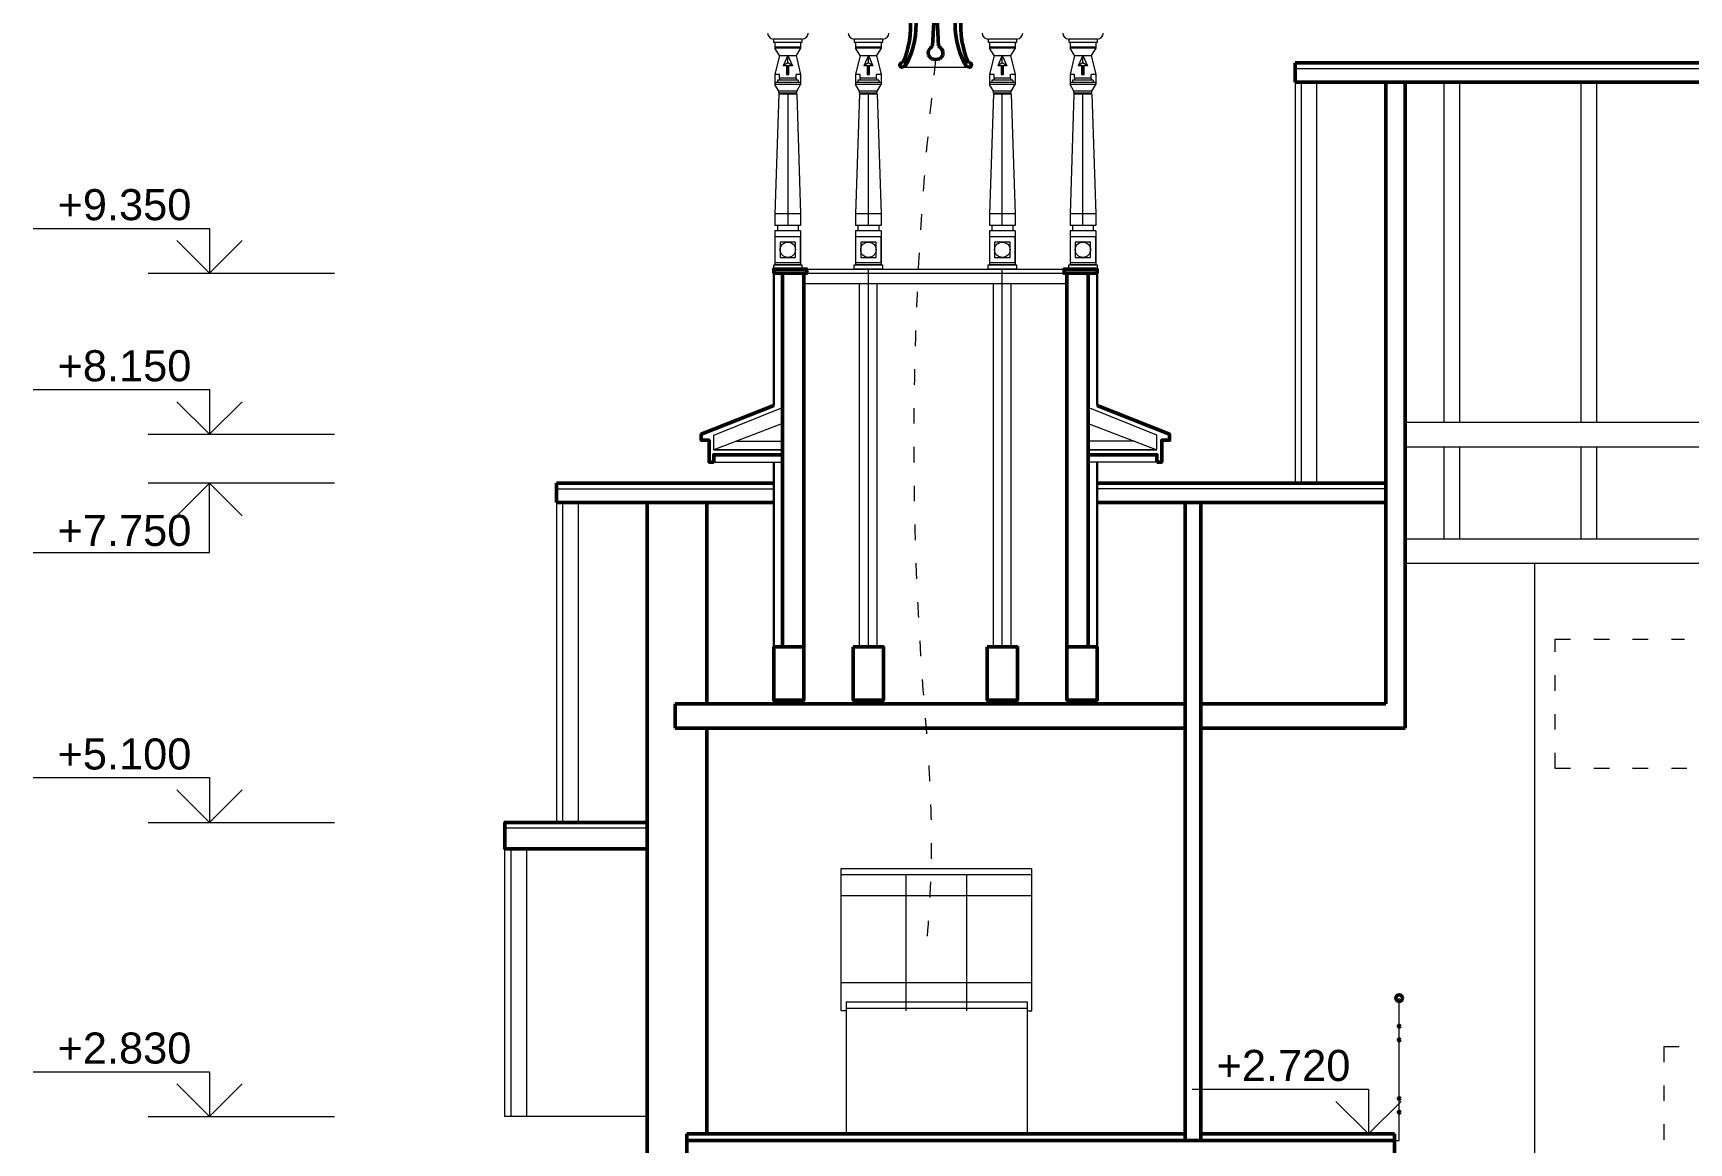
# Model space of a CAD drawing. Header units: millimetres. Extents: x 159 to 5807, y 71 to 6378.
# Drawn here: x 287 to 1568, y 2651 to 3509 of the extents above; entities that cross this region are included whole.
import ezdxf

# ---------------------------------------------------------------- set-up
doc = ezdxf.new("R2010")
doc.units = ezdxf.units.MM
doc.linetypes.add('ACAD_ISO03W100', pattern=[30, 12, -18])
for name, color, linetype, lineweight in [('dim', 4, 'Continuous', 13), ('fasad', 251, 'Continuous', 15), ('wall', 5, 'Continuous', 50)]:
    doc.layers.add(name, color=color, linetype=linetype, lineweight=lineweight)
doc.styles.get("Standard").update_dxf_attribs({"font": 'arial.ttf'})

msp = doc.modelspace()

# ---------------------------------------------------------------- linework, layer by layer
at = {"layer": 'dim'}
for p, q in [((287.3954, 3358.4099), (423.7453, 3358.4099)), ((423.7453, 3358.4099), (423.7453, 3323.7661)), ((423.7453, 3323.7661), (398.4974, 3348.9556)), ((423.7453, 3323.7661), (448.9933, 3348.9556)), ((376.2746, 3323.7661), (520.4443, 3323.7661)), ((287.3954, 3233.8845), (423.7453, 3233.8845)), ((423.7453, 3233.8845), (423.7453, 3199.2406)), ((423.7453, 3199.2406), (398.4974, 3224.4301)), ((423.7453, 3199.2406), (448.9933, 3224.4301)), ((376.2746, 3199.2406), (520.4443, 3199.2406)), ((520.4443, 3161.3707), (376.2746, 3161.3707)), ((423.7453, 3161.3707), (398.4974, 3136.1812)), ((423.7453, 3107.8296), (423.7453, 3161.3707)), ((423.7453, 3161.3707), (448.9933, 3136.1812)), ((287.3954, 3107.8296), (423.7453, 3107.8296)), ((287.3954, 2933.7819), (423.7453, 2933.7819)), ((423.7453, 2933.7819), (423.7453, 2899.138)), ((423.7453, 2899.138), (398.4974, 2924.3275)), ((423.7453, 2899.138), (448.9933, 2924.3275)), ((376.2746, 2899.138), (520.4443, 2899.138)), ((287.3954, 2706.4569), (423.7453, 2706.4569)), ((423.7453, 2706.4569), (423.7453, 2671.813)), ((423.7453, 2671.813), (398.4974, 2697.0025)), ((423.7453, 2671.813), (448.9933, 2697.0025)), ((1183.5562, 2693.0146), (1319.9062, 2693.0146)), ((1319.9062, 2693.0146), (1319.9062, 2658.3707)), ((1319.9062, 2658.3707), (1294.6582, 2683.5602)), ((1319.9062, 2658.3707), (1345.1542, 2683.5602)), ((376.2746, 2671.813), (520.4443, 2671.813))]:
    msp.add_line(p, q, dxfattribs=at)
for points in [[(813.6513, 3177.7491), (866.8247, 3177.7491)], [(1156.3259, 3177.7491), (1103.1524, 3177.7491)], [(1339.9754, 2653.3707), (1343.6626, 2653.3707), (1343.6626, 2763.3707)]]:
    msp.add_lwpolyline(points, dxfattribs=at)
at = {"layer": 'dim', "linetype": 'ACAD_ISO03W100'}
msp.add_lwpolyline([(1566.143, 2940.969), (1464.1278, 2940.969), (1464.1278, 3040.889), (1564.1837, 3040.889)], dxfattribs=at)
for centre, radius, start, end in [((3556.428, 3193.3453), 2588.1244, 173.4445292, 185.1658229), ((122.4323, 2885.772), 859.6216, 355.0253236, 4.9746764)]:
    msp.add_arc(centre, radius, start, end, dxfattribs=at)
at = {"layer": 'fasad'}
for p, q in [((860.9604, 3502.2147), (860.9604, 3497.6521)), ((880.8562, 3498.4521), (860.9604, 3498.4521)), ((880.8562, 3497.6521), (860.9604, 3497.6521)), ((864.5083, 3492.0521), (860.9604, 3497.6521)), ((880.8562, 3497.6521), (877.3083, 3492.0521)), ((880.8562, 3502.2147), (880.8562, 3497.6521)), ((923.2674, 3502.2147), (923.2674, 3497.6521)), ((943.1633, 3498.4521), (923.2674, 3498.4521)), ((943.1633, 3497.6521), (923.2674, 3497.6521)), ((926.8153, 3492.0521), (923.2674, 3497.6521)), ((943.1633, 3497.6521), (939.6153, 3492.0521)), ((943.1633, 3502.2147), (943.1633, 3497.6521)), ((1026.8208, 3502.2147), (1026.8208, 3497.6521)), ((1046.7166, 3498.4521), (1026.8208, 3498.4521)), ((1046.7166, 3497.6521), (1026.8208, 3497.6521)), ((1030.3687, 3492.0521), (1026.8208, 3497.6521)), ((1046.7166, 3497.6521), (1043.1687, 3492.0521)), ((1046.7166, 3502.2147), (1046.7166, 3497.6521)), ((1089.1278, 3502.2147), (1089.1278, 3497.6521)), ((1109.0236, 3498.4521), (1089.1278, 3498.4521)), ((1109.0236, 3497.6521), (1089.1278, 3497.6521)), ((1092.6757, 3492.0521), (1089.1278, 3497.6521)), ((1109.0236, 3497.6521), (1105.4757, 3492.0521)), ((1109.0236, 3502.2147), (1109.0236, 3497.6521)), ((864.5083, 3492.0521), (860.9604, 3477.3514)), ((864.5083, 3492.0521), (877.3083, 3492.0521)), ((870.9083, 3492.0521), (867.3604, 3484.0521)), ((870.9083, 3486.2817), (867.3604, 3484.0521)), ((874.4562, 3484.0521), (867.3604, 3484.0521)), ((870.8657, 3484.0521), (870.8657, 3478.5074)), ((870.9083, 3492.0521), (874.4562, 3484.0521)), ((870.9083, 3486.2817), (870.9083, 3492.0521)), ((874.4562, 3484.0521), (870.9083, 3486.2817)), ((877.3083, 3492.0521), (880.8562, 3477.3514)), ((926.8153, 3492.0521), (923.2674, 3477.3514)), ((926.8153, 3492.0521), (939.6153, 3492.0521)), ((933.2153, 3492.0521), (929.6674, 3484.0521)), ((933.2153, 3486.2817), (929.6674, 3484.0521)), ((936.7633, 3484.0521), (929.6674, 3484.0521)), ((933.1727, 3484.0521), (933.1727, 3478.5074)), ((933.2153, 3492.0521), (936.7633, 3484.0521)), ((933.2153, 3486.2817), (933.2153, 3492.0521)), ((936.7633, 3484.0521), (933.2153, 3486.2817)), ((939.6153, 3492.0521), (943.1633, 3477.3514)), ((959.1218, 3483.0257), (1011.3036, 3483.0257)), ((1030.3687, 3492.0521), (1026.8208, 3477.3514)), ((1030.3687, 3492.0521), (1043.1687, 3492.0521)), ((1036.7687, 3492.0521), (1033.2208, 3484.0521)), ((1036.7687, 3486.2817), (1033.2208, 3484.0521)), ((1040.3166, 3484.0521), (1033.2208, 3484.0521)), ((1036.7261, 3484.0521), (1036.7261, 3478.5074)), ((1036.7687, 3492.0521), (1040.3166, 3484.0521)), ((1036.7687, 3486.2817), (1036.7687, 3492.0521)), ((1040.3166, 3484.0521), (1036.7687, 3486.2817)), ((1043.1687, 3492.0521), (1046.7166, 3477.3514)), ((1092.6757, 3492.0521), (1089.1278, 3477.3514)), ((1092.6757, 3492.0521), (1105.4757, 3492.0521)), ((1099.0757, 3492.0521), (1095.5278, 3484.0521)), ((1099.0757, 3486.2817), (1095.5278, 3484.0521)), ((1102.6236, 3484.0521), (1095.5278, 3484.0521)), ((1099.0331, 3484.0521), (1099.0331, 3478.5074)), ((1099.0757, 3492.0521), (1102.6236, 3484.0521)), ((1099.0757, 3486.2817), (1099.0757, 3492.0521)), ((1102.6236, 3484.0521), (1099.0757, 3486.2817)), ((1105.4757, 3492.0521), (1109.0236, 3477.3514)), ((860.9604, 3477.3514), (860.9604, 3469.6521)), ((864.5083, 3477.3514), (860.9604, 3477.3514)), ((880.8562, 3471.2521), (860.9604, 3471.2521)), ((880.8562, 3469.6521), (860.9604, 3469.6521)), ((880.8562, 3469.6521), (860.9604, 3469.6521)), ((864.0004, 3464.3667), (860.9604, 3469.6521)), ((878.97, 3472.8521), (862.8466, 3472.8521)), ((862.8466, 3472.8521), (862.8466, 3471.2521)), ((864.5083, 3474.4521), (864.5083, 3477.3514)), ((877.3083, 3474.4521), (864.5083, 3474.4521)), ((864.5083, 3474.4521), (864.5083, 3472.8521)), ((870.8657, 3478.5074), (869.9186, 3477.2338)), ((871.8127, 3477.2338), (870.8657, 3478.5074)), ((880.8562, 3477.3514), (877.3083, 3477.3514)), ((877.3083, 3474.4521), (877.3083, 3477.3514)), ((877.3083, 3474.4521), (877.3083, 3472.8521)), ((877.8163, 3464.3667), (880.8562, 3469.6521)), ((878.97, 3472.8521), (878.97, 3471.2521)), ((880.8562, 3477.3514), (880.8562, 3469.6521)), ((923.2674, 3477.3514), (923.2674, 3469.6521)), ((926.8153, 3477.3514), (923.2674, 3477.3514)), ((943.1633, 3471.2521), (923.2674, 3471.2521)), ((943.1633, 3469.6521), (923.2674, 3469.6521)), ((943.1633, 3469.6521), (923.2674, 3469.6521)), ((926.3074, 3464.3667), (923.2674, 3469.6521)), ((941.277, 3472.8521), (925.1536, 3472.8521)), ((925.1536, 3472.8521), (925.1536, 3471.2521)), ((926.8153, 3474.4521), (926.8153, 3477.3514)), ((939.6153, 3474.4521), (926.8153, 3474.4521)), ((926.8153, 3474.4521), (926.8153, 3472.8521)), ((933.1727, 3478.5074), (932.2256, 3477.2338)), ((934.1197, 3477.2338), (933.1727, 3478.5074)), ((943.1633, 3477.3514), (939.6153, 3477.3514)), ((939.6153, 3474.4521), (939.6153, 3477.3514)), ((939.6153, 3474.4521), (939.6153, 3472.8521)), ((940.1233, 3464.3667), (943.1633, 3469.6521)), ((941.277, 3472.8521), (941.277, 3471.2521)), ((943.1633, 3477.3514), (943.1633, 3469.6521)), ((1026.8208, 3477.3514), (1026.8208, 3469.6521)), ((1030.3687, 3477.3514), (1026.8208, 3477.3514)), ((1046.7166, 3471.2521), (1026.8208, 3471.2521)), ((1046.7166, 3469.6521), (1026.8208, 3469.6521)), ((1046.7166, 3469.6521), (1026.8208, 3469.6521)), ((1029.8608, 3464.3667), (1026.8208, 3469.6521)), ((1044.8304, 3472.8521), (1028.707, 3472.8521)), ((1028.707, 3472.8521), (1028.707, 3471.2521)), ((1030.3687, 3474.4521), (1030.3687, 3477.3514)), ((1043.1687, 3474.4521), (1030.3687, 3474.4521)), ((1030.3687, 3474.4521), (1030.3687, 3472.8521)), ((1036.7261, 3478.5074), (1035.779, 3477.2338)), ((1037.6731, 3477.2338), (1036.7261, 3478.5074)), ((1046.7166, 3477.3514), (1043.1687, 3477.3514)), ((1043.1687, 3474.4521), (1043.1687, 3477.3514)), ((1043.1687, 3474.4521), (1043.1687, 3472.8521)), ((1043.6767, 3464.3667), (1046.7166, 3469.6521)), ((1044.8304, 3472.8521), (1044.8304, 3471.2521)), ((1046.7166, 3477.3514), (1046.7166, 3469.6521)), ((1089.1278, 3477.3514), (1089.1278, 3469.6521)), ((1092.6757, 3477.3514), (1089.1278, 3477.3514)), ((1109.0236, 3471.2521), (1089.1278, 3471.2521)), ((1109.0236, 3469.6521), (1089.1278, 3469.6521)), ((1109.0236, 3469.6521), (1089.1278, 3469.6521)), ((1092.1678, 3464.3667), (1089.1278, 3469.6521)), ((1107.1374, 3472.8521), (1091.014, 3472.8521)), ((1091.014, 3472.8521), (1091.014, 3471.2521)), ((1092.6757, 3474.4521), (1092.6757, 3477.3514)), ((1105.4757, 3474.4521), (1092.6757, 3474.4521)), ((1092.6757, 3474.4521), (1092.6757, 3472.8521)), ((1099.0331, 3478.5074), (1098.086, 3477.2338)), ((1099.9801, 3477.2338), (1099.0331, 3478.5074)), ((1109.0236, 3477.3514), (1105.4757, 3477.3514)), ((1105.4757, 3474.4521), (1105.4757, 3477.3514)), ((1105.4757, 3474.4521), (1105.4757, 3472.8521)), ((1105.9837, 3464.3667), (1109.0236, 3469.6521)), ((1107.1374, 3472.8521), (1107.1374, 3471.2521)), ((1109.0236, 3477.3514), (1109.0236, 3469.6521)), ((1263.186, 3481.9888), (1811.1174, 3481.9888)), ((1263.186, 3471.4723), (1263.186, 3161.3707)), ((1267.7682, 3471.4723), (1267.7682, 3161.3707)), ((1279.7682, 3471.4723), (1279.7682, 3161.3707)), ((1378.186, 3471.4723), (1378.186, 3208.4718)), ((1390.186, 3471.4723), (1390.186, 3208.4718)), ((1484.186, 3471.4723), (1484.186, 3208.4718)), ((1496.186, 3471.4723), (1496.186, 3208.4718)), ((864.0004, 3462.2292), (860.957, 3369.6449)), ((877.8163, 3464.3667), (864.0004, 3464.3667)), ((864.0004, 3463.0292), (864.0004, 3464.3667)), ((877.8163, 3463.0292), (864.0004, 3463.0292)), ((877.8163, 3462.2292), (864.0004, 3462.2292)), ((864.8004, 3462.2292), (864.8004, 3463.0292)), ((870.9083, 3462.2292), (870.9049, 3360.5511)), ((877.0163, 3462.2292), (877.0163, 3463.0292)), ((877.8163, 3463.0292), (877.8163, 3464.3667)), ((877.8163, 3462.2292), (880.8528, 3369.6449)), ((926.3074, 3462.2292), (923.264, 3369.6449)), ((940.1233, 3464.3667), (926.3074, 3464.3667)), ((926.3074, 3463.0292), (926.3074, 3464.3667)), ((940.1233, 3463.0292), (926.3074, 3463.0292)), ((940.1233, 3462.2292), (926.3074, 3462.2292)), ((927.1074, 3462.2292), (927.1074, 3463.0292)), ((933.2119, 3360.5511), (933.2153, 3462.2292)), ((939.3233, 3462.2292), (939.3233, 3463.0292)), ((940.1233, 3463.0292), (940.1233, 3464.3667)), ((940.1233, 3462.2292), (943.1598, 3369.6449)), ((1029.8608, 3462.2292), (1026.8174, 3369.6449)), ((1043.6767, 3464.3667), (1029.8608, 3464.3667)), ((1029.8608, 3463.0292), (1029.8608, 3464.3667)), ((1043.6767, 3463.0292), (1029.8608, 3463.0292)), ((1043.6767, 3462.2292), (1029.8608, 3462.2292)), ((1030.6608, 3462.2292), (1030.6608, 3463.0292)), ((1036.7653, 3360.5511), (1036.7687, 3462.2292)), ((1042.8767, 3462.2292), (1042.8767, 3463.0292)), ((1043.6767, 3463.0292), (1043.6767, 3464.3667)), ((1043.6767, 3462.2292), (1046.7132, 3369.6449)), ((1092.1678, 3462.2292), (1089.1244, 3369.6449)), ((1105.9837, 3464.3667), (1092.1678, 3464.3667)), ((1092.1678, 3463.0292), (1092.1678, 3464.3667)), ((1105.9837, 3463.0292), (1092.1678, 3463.0292)), ((1105.9837, 3462.2292), (1092.1678, 3462.2292)), ((1092.9678, 3462.2292), (1092.9678, 3463.0292)), ((1099.0723, 3360.5511), (1099.0757, 3462.2292)), ((1105.1837, 3462.2292), (1105.1837, 3463.0292)), ((1105.9837, 3463.0292), (1105.9837, 3464.3667)), ((1105.9837, 3462.2292), (1109.0202, 3369.6449)), ((860.957, 3369.6449), (860.957, 3360.5511)), ((880.8528, 3369.6449), (860.957, 3369.6449)), ((880.8528, 3369.6449), (880.8528, 3360.5511)), ((923.264, 3369.6449), (923.264, 3360.5511)), ((943.1598, 3369.6449), (923.264, 3369.6449)), ((943.1598, 3369.6449), (943.1598, 3360.5511)), ((1026.8174, 3369.6449), (1026.8174, 3360.5511)), ((1046.7132, 3369.6449), (1026.8174, 3369.6449)), ((1046.7132, 3369.6449), (1046.7132, 3360.5511)), ((1089.1244, 3369.6449), (1089.1244, 3360.5511)), ((1109.0202, 3369.6449), (1089.1244, 3369.6449)), ((1109.0202, 3369.6449), (1109.0202, 3360.5511)), ((880.8528, 3360.5511), (860.957, 3360.5511)), ((860.957, 3356.4668), (860.957, 3330.307)), ((880.8528, 3356.4668), (860.957, 3356.4668)), ((862.8432, 3360.5511), (862.8432, 3356.4668)), ((878.9666, 3360.5511), (878.9666, 3356.4668)), ((880.8528, 3356.4668), (880.8528, 3330.307)), ((943.1598, 3360.5511), (923.264, 3360.5511)), ((923.264, 3356.4668), (923.264, 3330.307)), ((943.1598, 3356.4668), (923.264, 3356.4668)), ((925.1502, 3360.5511), (925.1502, 3356.4668)), ((941.2736, 3360.5511), (941.2736, 3356.4668)), ((943.1598, 3356.4668), (943.1598, 3330.307)), ((1046.7132, 3360.5511), (1026.8174, 3360.5511)), ((1026.8174, 3356.4668), (1026.8174, 3330.307)), ((1046.7132, 3356.4668), (1026.8174, 3356.4668)), ((1028.7036, 3360.5511), (1028.7036, 3356.4668)), ((1044.827, 3360.5511), (1044.827, 3356.4668)), ((1046.7132, 3356.4668), (1046.7132, 3330.307)), ((1109.0202, 3360.5511), (1089.1244, 3360.5511)), ((1089.1244, 3356.4668), (1089.1244, 3330.307)), ((1109.0202, 3356.4668), (1089.1244, 3356.4668)), ((1091.0106, 3360.5511), (1091.0106, 3356.4668)), ((1107.134, 3360.5511), (1107.134, 3356.4668)), ((1109.0202, 3356.4668), (1109.0202, 3330.307)), ((880.8528, 3330.307), (860.957, 3330.307)), ((943.1598, 3330.307), (923.264, 3330.307)), ((1046.7132, 3330.307), (1026.8174, 3330.307)), ((1109.0202, 3330.307), (1089.1244, 3330.307)), ((859.9886, 3323.7661), (1109.9886, 3323.7661)), ((866.8247, 3221.4932), (866.8247, 3315.8461)), ((883.2717, 3315.8461), (1086.7054, 3315.8461)), ((885.5103, 3326.8931), (1084.4669, 3326.8931)), ((926.3757, 3034.8529), (926.3757, 3315.8461)), ((933.2119, 3034.8529), (933.2119, 3326.8931)), ((940.048, 3034.8529), (940.048, 3315.8461)), ((1029.9291, 3034.8529), (1029.9291, 3315.8461)), ((1036.7653, 3034.8529), (1036.7653, 3326.8931)), ((1043.6014, 3034.8529), (1043.6014, 3315.8461)), ((866.8247, 3207.5513), (813.6513, 3187.2217)), ((1103.1524, 3207.5513), (1156.3259, 3187.2217)), ((1348.186, 3208.4718), (2388.186, 3208.4718)), ((830.9222, 3193.8248), (866.8247, 3193.8248)), ((1139.055, 3193.8248), (1103.1524, 3193.8248)), ((1348.186, 3189.5888), (2388.186, 3189.5888)), ((1378.186, 3189.5888), (1378.186, 3118.4718)), ((1390.186, 3189.5888), (1390.186, 3118.4718)), ((1484.186, 3189.5888), (1484.186, 3118.4718)), ((1496.186, 3189.5888), (1496.186, 3118.4718)), ((813.6513, 3187.2217), (866.8247, 3187.2217)), ((1156.3259, 3187.2217), (1103.1524, 3187.2217)), ((692.1861, 3156.9888), (859.9886, 3156.9888)), ((1333.186, 3156.9888), (1109.9886, 3156.9888)), ((692.1861, 3146.4723), (692.1861, 2899.138)), ((696.7684, 3146.4723), (696.7684, 2899.138)), ((708.7684, 3146.4723), (708.7684, 2899.138)), ((1348.186, 3118.4718), (2388.186, 3118.4718)), ((1348.186, 3099.5888), (1888.186, 3099.5888)), ((1448.1861, 3099.5888), (1448.1861, 2386.3707)), ((652.1861, 2895.123), (762.1861, 2895.123)), ((656.7684, 2878.6788), (656.7684, 2671.813)), ((668.7684, 2878.6788), (668.7684, 2671.813)), ((912.2732, 2753.4768), (912.2732, 2863.4768)), ((912.2732, 2863.4768), (1059.6656, 2863.4768)), ((912.2732, 2858.8679), (1059.6656, 2858.8679)), ((962.5131, 2753.4768), (962.5131, 2858.8679)), ((1009.4257, 2753.4768), (1009.4257, 2858.8679)), ((1059.6656, 2753.4768), (1059.6656, 2863.4768)), ((912.2732, 2842.5723), (1059.6656, 2842.5723)), ((912.2732, 2775.5096), (1059.6656, 2775.5096)), ((915.9694, 2753.4768), (912.2732, 2753.4768)), ((915.9694, 2760.3707), (915.9694, 2658.3707)), ((1055.9694, 2760.3707), (1055.9694, 2658.3707)), ((1055.9694, 2753.4768), (1059.6656, 2753.4768))]:
    msp.add_line(p, q, dxfattribs=at)
at = {"layer": 'fasad', "lineweight": 30}
for p, q in [((859.9886, 3221.4932), (859.9886, 3323.7661)), ((1109.9886, 3221.4932), (1109.9886, 3323.7661)), ((859.9886, 3034.8529), (859.9886, 3177.7491)), ((1109.9886, 3034.8529), (1109.9886, 3177.7491)), ((1109.9886, 3055.3121), (1109.9886, 3177.7491))]:
    msp.add_line(p, q, dxfattribs=at)
at = {"layer": 'fasad', "linetype": 'ACAD_ISO03W100'}
msp.add_line((1548.1861, 2725.8699), (1567.0509, 2725.8699), dxfattribs=at)
at = {"layer": 'fasad'}
for points in [[(859.9292, 3502.2147), (882.1082, 3502.2147), (882.1082, 3504.7373), (859.9292, 3504.7373)], [(922.2362, 3502.2147), (944.4152, 3502.2147), (944.4152, 3504.7373), (922.2362, 3504.7373)], [(1025.7896, 3502.2147), (1047.9686, 3502.2147), (1047.9686, 3504.7373), (1025.7896, 3504.7373)], [(1088.0966, 3502.2147), (1110.2756, 3502.2147), (1110.2756, 3504.7373), (1088.0966, 3504.7373)], [(871.8127, 3484.0521), (869.9186, 3484.0521), (869.9186, 3477.2338), (871.8127, 3477.2338)], [(934.1197, 3484.0521), (932.2256, 3484.0521), (932.2256, 3477.2338), (934.1197, 3477.2338)], [(1037.6731, 3484.0521), (1035.779, 3484.0521), (1035.779, 3477.2338), (1037.6731, 3477.2338)], [(1099.9801, 3484.0521), (1098.086, 3484.0521), (1098.086, 3477.2338), (1099.9801, 3477.2338)], [(880.8528, 3351.8029), (860.957, 3351.8029), (860.957, 3331.907), (880.8528, 3331.907)], [(876.8528, 3347.8029), (864.957, 3347.8029), (864.957, 3335.907), (876.8528, 3335.907)], [(943.1598, 3351.8029), (923.264, 3351.8029), (923.264, 3331.907), (943.1598, 3331.907)], [(939.1598, 3347.8029), (927.264, 3347.8029), (927.264, 3335.907), (939.1598, 3335.907)], [(1046.7132, 3351.8029), (1026.8174, 3351.8029), (1026.8174, 3331.907), (1046.7132, 3331.907)], [(1042.7132, 3347.8029), (1030.8174, 3347.8029), (1030.8174, 3335.907), (1042.7132, 3335.907)], [(1109.0202, 3351.8029), (1089.1244, 3351.8029), (1089.1244, 3331.907), (1109.0202, 3331.907)], [(1105.0202, 3347.8029), (1093.1244, 3347.8029), (1093.1244, 3335.907), (1105.0202, 3335.907)], [(859.9886, 3330.307), (881.8212, 3330.307), (881.8212, 3326.8931), (859.9886, 3326.8931)], [(922.2956, 3330.307), (944.1282, 3330.307), (944.1282, 3326.8931), (922.2956, 3326.8931)], [(1025.849, 3330.307), (1047.6816, 3330.307), (1047.6816, 3326.8931), (1025.849, 3326.8931)], [(1088.156, 3330.307), (1109.9886, 3330.307), (1109.9886, 3326.8931), (1088.156, 3327.0365)]]:
    msp.add_lwpolyline(points, close=True, dxfattribs=at)
for points in [[(866.8247, 3187.2217), (813.6513, 3187.2217), (813.6513, 3198.6496), (866.8247, 3219.9151)], [(1103.1524, 3187.2217), (1156.3259, 3187.2217), (1156.3259, 3198.6496), (1103.1524, 3219.9151)], [(762.1861, 2671.813), (652.1861, 2671.813), (652.1861, 2878.6788)], [(915.9694, 2760.3707), (1055.9694, 2760.3707)], [(915.9694, 2755.5502), (1055.9694, 2755.5502)]]:
    msp.add_lwpolyline(points, dxfattribs=at)
at = {"layer": 'fasad', "linetype": 'ACAD_ISO03W100'}
msp.add_lwpolyline([(1548.1861, 2725.8699), (1548.1861, 2523.7964)], dxfattribs=at)
at = {"layer": 'fasad'}
for centre in [(870.9049, 3341.8549), (933.2119, 3341.8549), (1036.7653, 3341.8549), (1099.0723, 3341.8549)]:
    msp.add_circle(centre, 5.9479, dxfattribs=at)
for centre, start, end in [((859.9292, 3509.3248), 180, 270), ((882.1082, 3509.3248), 270, 0), ((922.2362, 3509.3248), 180, 270), ((944.4152, 3509.3248), 270, 0), ((1025.7896, 3509.3248), 180, 270), ((1047.9686, 3509.3248), 270, 0), ((1088.0966, 3509.3248), 180, 270), ((1110.2756, 3509.3248), 270, 0)]:
    msp.add_arc(centre, 4.5874, start, end, dxfattribs=at)
at = {"layer": 'wall'}
for p, q in [((984.4733, 3532.0204), (982.8877, 3499.2527)), ((985.9521, 3532.0204), (987.5377, 3499.2527)), ((980.7289, 3497.3871), (979.5312, 3494.9917)), ((982.8877, 3499.2527), (980.7289, 3497.3871)), ((987.5377, 3499.2527), (989.6965, 3497.3871)), ((989.6965, 3497.3871), (990.8942, 3494.9917)), ((979.5312, 3494.9917), (979.5767, 3491.905)), ((979.5767, 3491.905), (982.0201, 3489.3256)), ((982.0201, 3489.3256), (985.2001, 3488.8187)), ((988.4053, 3489.3256), (985.2253, 3488.8187)), ((990.8487, 3491.905), (988.4053, 3489.3256)), ((990.8942, 3494.9917), (990.8487, 3491.905)), ((1263.186, 3486.3707), (1808.186, 3486.3707)), ((1263.186, 3486.3707), (1263.186, 3471.4723)), ((1263.186, 3471.4723), (1831.8321, 3471.4723)), ((1333.186, 3471.4723), (1333.186, 2990.8718)), ((1348.186, 3471.4723), (1348.186, 2971.9888)), ((692.1861, 3161.3707), (859.9886, 3161.3707)), ((692.1861, 3146.4723), (692.1861, 3161.3707)), ((1333.186, 3161.3707), (1109.9886, 3161.3707)), ((692.1861, 3146.4723), (859.9886, 3146.4723)), ((762.1861, 2622.9742), (762.1861, 3146.4723)), ((808.1861, 2990.8718), (808.1861, 3146.4723)), ((1333.186, 3146.4723), (1109.9886, 3146.4723)), ((1178.1861, 2653.3707), (1178.1861, 3146.4723)), ((1190.1861, 2653.3707), (1190.1861, 3146.4723)), ((783.9417, 2990.8718), (1178.1861, 2990.8718)), ((783.9417, 2990.8718), (783.9417, 2971.9888)), ((1190.1861, 2990.8718), (1333.186, 2990.8718)), ((783.9417, 2971.9888), (1178.1861, 2971.9888)), ((808.1861, 2658.3707), (808.1861, 2971.9888)), ((1190.1861, 2971.9888), (1348.186, 2971.9888)), ((792.8455, 2642.3707), (792.8455, 2658.3707)), ((1339.9754, 2658.3707), (1339.9754, 2642.3707))]:
    msp.add_line(p, q, dxfattribs=at)
for points in [[(859.9886, 3323.7661), (885.5103, 3323.7661), (885.5103, 3326.8931), (859.9886, 3326.8931)], [(866.8247, 3323.7661), (883.2717, 3323.7661), (883.2717, 3034.8529), (866.8247, 3034.8529)], [(1109.9886, 3323.7661), (1084.4669, 3323.7661), (1084.4669, 3326.8931), (1109.9886, 3326.8931)], [(1103.1524, 3323.7661), (1086.7054, 3323.7661), (1086.7054, 3034.8529), (1103.1524, 3034.8529)], [(859.9886, 3034.8529), (883.2717, 3034.8529), (883.2717, 2993.6375), (859.9886, 2993.6375)], [(921.5703, 3034.8529), (944.8535, 3034.8529), (944.8535, 2993.6375), (921.5703, 2993.6375)], [(1025.1237, 3034.8529), (1048.4069, 3034.8529), (1048.4069, 2993.6375), (1025.1237, 2993.6375)], [(1109.9886, 3034.8529), (1086.7054, 3034.8529), (1086.7054, 2993.6375), (1109.9886, 2993.6375)]]:
    msp.add_lwpolyline(points, close=True, dxfattribs=at)
for points in [[(813.6513, 3177.7491), (809.9886, 3177.7491), (809.9886, 3194.6313), (803.9329, 3194.6313), (803.9329, 3199.2406), (859.9886, 3221.4932)], [(1156.3259, 3177.7491), (1159.9886, 3177.7491), (1159.9886, 3194.6313), (1166.0443, 3194.6313), (1166.0443, 3199.2406), (1109.9886, 3221.4932)], [(813.6513, 3177.7491), (813.6513, 3183.3795), (866.8247, 3183.3795)], [(1156.3259, 3177.7491), (1156.3259, 3183.3795), (1103.1524, 3183.3795)], [(762.1861, 2878.6788), (652.1861, 2878.6788), (652.1861, 2899.138), (762.1861, 2899.138)], [(792.8455, 2658.3707), (1178.1861, 2658.3707)], [(792.8455, 2653.3707), (1339.9754, 2653.3707)], [(1190.1861, 2658.3707), (1339.9754, 2658.3707)]]:
    msp.add_lwpolyline(points, dxfattribs=at)
for centre, radius in [((1343.6626, 2763.3707), 2.5364), ((1343.6626, 2741.6497), 0.7151), ((1343.6626, 2731.0071), 0.7151), ((1343.6626, 2685.7343), 0.7151), ((1343.6626, 2675.0917), 0.7151)]:
    msp.add_circle(centre, radius, dxfattribs=at)
for centre, radius, start, end in [((893.077, 3514.8668), 72.7068, 336.7726338, 5.1405812), ((906.8973, 3515.2622), 63.1996, 332.2315013, 5.5562001), ((1063.5281, 3515.2622), 63.1996, 174.4437999, 207.7684987), ((1077.3484, 3514.8668), 72.7068, 174.8594188, 203.2273662), ((959.1218, 3484.7025), 1.6768, 62.7080155, 288.9466209), ((957.839, 3488.4394), 5.6278, 288.9466209, 332.2315013), ((1012.5864, 3488.4394), 5.6278, 207.7684987, 251.0533791), ((1011.3036, 3484.7025), 1.6768, 251.0533791, 117.2919845)]:
    msp.add_arc(centre, radius, start, end, dxfattribs=at)

# ---------------------------------------------------------------- texts
at = {"layer": 'dim'}
for s, p in [('+9.350', (306.2721, 3364.7299)), ('+8.150', (306.2721, 3240.2045)), ('+7.750', (306.2721, 3112.9319)), ('+5.100', (306.2721, 2940.1019)), ('+2.830', (306.2721, 2712.7768)), ('+2.720', (1202.4329, 2699.3345))]:
    msp.add_text(s, height=24, dxfattribs=at).set_placement(p)

doc.saveas('drawing.dxf')
